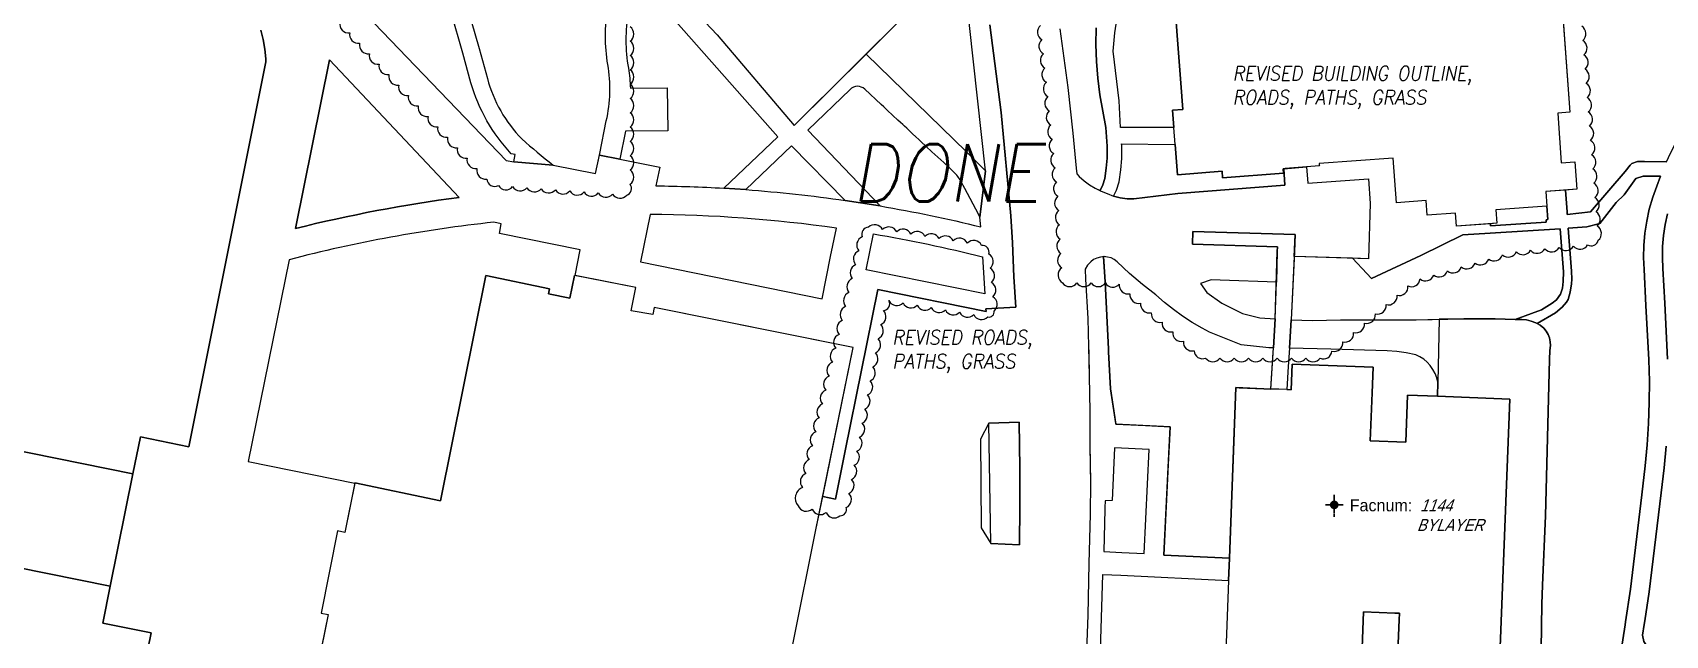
# Model space of a CAD drawing. Header units: inches. Extents: x 1273557 to 1282364, y 239587 to 246310.
# Drawn here: x 1277508 to 1278078, y 242585 to 242795 of the extents above; entities that cross this region are included whole.
import ezdxf
from ezdxf.enums import TextEntityAlignment as Align

# ---------------------------------------------------------------- set-up
doc = ezdxf.new("R2010")
doc.units = ezdxf.units.IN
doc.header["$MEASUREMENT"] = 0
doc.linetypes.add('DASHED2', pattern=[0.375, 0.25, -0.125])
doc.layers.add('BLDG-DATA', color=159, linetype='DASHED2', lineweight=30)
for name, color, linetype in [('BLDG-UW', 231, 'Continuous'), ('GRASS', 3, 'Continuous'), ('PATH', 253, 'Continuous'), ('PATH-ISLAND', 252, 'Continuous'), ('PRKG-UW', 6, 'Continuous'), ('REV-2013', 1, 'Continuous'), ('REV-ADJUDICATION-NOTES', 2, 'Continuous'), ('STREET-UW', 50, 'Continuous'), ('STREET-UW-ISLAND', 20, 'Continuous')]:
    doc.layers.add(name, color=color, linetype=linetype)
doc.styles.add('Revisions', font='simplex.shx', dxfattribs={"width": 0.9, "oblique": 10, "height": 25})
doc.styles.add('SS_LITE', font='FRABK.TTF', dxfattribs={"height": 16})

# ---------------------------------------------------------------- blocks, each defined once
blk = doc.blocks.new('*U1')
for p, q in [((-3.08, 0), (3.08, 0)), ((0, 3.55), (0, -4.2))]:
    blk.add_line(p, q)
at = {"const_width": 1.5}
blk.add_lwpolyline([(-0.75, 0, 1), (0.75, 0, 1)], format="xyb", close=True, dxfattribs=at)
at = {"layer": 'BLDG-DATA', "color": 1, "style": 'SS_LITE'}
blk.add_text('Facnum:', height=4.2, dxfattribs=at).set_placement((27.26, -2.25), align=Align.RIGHT)
at = {"layer": 'BLDG-DATA', "color": 7, "style": 'SS_LITE', "oblique": 20, "width": 0.9, "flags": 8}
for tag, p in [('FACNUM', (29.98, -2.25)), ('OBJECT', (28.84, -9.16))]:
    blk.add_attdef(tag, p, '', height=4.2, dxfattribs=at)

msp = doc.modelspace()

# ---------------------------------------------------------------- linework, layer by layer
at = {"layer": 'BLDG-UW'}
for points in [[(1278040.57, 242828.4), (1278045, 242767.46), (1278040.74, 242767.15), (1278042, 242749.85), (1278046.79, 242750.2), (1278047.49, 242740.58), (1278036.61, 242739.79), (1278036.98, 242734.65), (1278019.15, 242733.36), (1278019.48, 242728.71), (1278005.34, 242727.69), (1278005.01, 242732.27), (1277995.15, 242731.55), (1277994.78, 242736.61), (1277984.4, 242735.86), (1277983.27, 242751.44), (1277957.43, 242749.55), (1277957.47, 242749.01), (1277957.49, 242748.71), (1277945.58, 242747.8), (1277944.83, 242747.74), (1277944.95, 242746.18), (1277923.67, 242744.55), (1277923.49, 242746.87), (1277907.92, 242745.67), (1277907.11, 242756.18), (1277907.11, 242756.18), (1277906.65, 242762.19), (1277906.65, 242762.19), (1277906.19, 242768.22), (1277909.83, 242768.5), (1277909.6, 242771.52), (1277909.36, 242774.63), (1277906.1, 242817.22)], [(1277765.91, 242543.74), (1277781.6, 242621.57), (1277794.58, 242685.25), (1277764.46, 242691.29), (1277725.08, 242699.28), (1277724.59, 242696.77), (1277717.09, 242698.07), (1277718.71, 242706.21), (1277697.24, 242710.5), (1277695.61, 242702.51), (1277688.19, 242704.01), (1277688.57, 242705.82), (1277666.3, 242710.42), (1277650.49, 242631.76), (1277620.56, 242638.02), (1277616.99, 242620.62), (1277614.52, 242621.23), (1277608.71, 242592.49), (1277611.2, 242592.01), (1277607.71, 242574.66)], [(1278019.52, 242550.78), (1278023.98, 242667.28), (1277998.76, 242668.25), (1277988.32, 242668.65), (1277987.69, 242652.21), (1277975.27, 242652.69), (1277975.91, 242669.4), (1277976.26, 242678.45), (1277947.95, 242679.52), (1277947.61, 242670.52), (1277946.14, 242670.58), (1277940.51, 242670.79), (1277928.34, 242671.26), (1277926.06, 242611.64), (1277925.76, 242603.9), (1277923.85, 242554.02)], [(1277972.19, 242574.01), (1277972.91, 242592.9), (1277983.81, 242592.48), (1277985.44, 242592.42), (1277985.35, 242590.17), (1277984.72, 242573.62)]]:
    msp.add_lwpolyline(points, dxfattribs=at)
at = {"layer": 'GRASS'}
for points in [[(1277814.25, 242802.87), (1277799.14, 242787.82), (1277834.22, 242753.69), (1277840.86, 242747), (1277832.44, 242823.31), (1277828.29, 242843.22), (1277824.5, 242860.73), (1277823.69, 242864.22), (1277814.09, 242862.5), (1277822.56, 242814.36), (1277823.11, 242814.52), (1277823.59, 242811.83)], [(1277906.65, 242762.19), (1277906.6, 242762.19), (1277888, 242762.18), (1277887.54, 242771.52), (1277885.48, 242788.85), (1277886.08, 242795.26), (1277886.49, 242798.29), (1277886.19, 242799.87), (1277885.54, 242801.23), (1277884.67, 242802.26), (1277883.57, 242803.41), (1277889.39, 242811.78), (1277895.6, 242817.93), (1277899.87, 242818.44), (1277903.25, 242816.99), (1277906.1, 242817.22), (1277906.1, 242817.22), (1277909.36, 242774.63), (1277909.6, 242771.52), (1277909.83, 242768.5), (1277906.19, 242768.22)], [(1277907.11, 242756.18), (1277907.11, 242756.18), (1277907.92, 242745.67), (1277923.49, 242746.87), (1277923.67, 242744.55), (1277944.95, 242746.18), (1277944.83, 242747.74), (1277945.04, 242747.76), (1277945.44, 242741.98), (1277908.07, 242739.13), (1277892.71, 242737.21), (1277892.71, 242737.21), (1277890.3, 242737.24), (1277887.91, 242737.56), (1277885.58, 242738.17), (1277886.58, 242740.3), (1277887.52, 242743.18), (1277888.13, 242747.37), (1277888.42, 242751.29), (1277888.42, 242755.83), (1277888.38, 242756.47), (1277906.92, 242756.18)], [(1278037.31, 242730), (1278036.98, 242734.65), (1278019.15, 242733.36), (1278019.48, 242728.71), (1278017.25, 242728.55), (1278017.28, 242727.79), (1278036.74, 242729.11), (1278036.68, 242729.95)], [(1277947.66, 242695), (1277947.66, 242694.98), (1277955.11, 242694.72), (1277964.85, 242694.92), (1277970.59, 242694.94), (1277976.63, 242694.95), (1277991.29, 242694.94), (1278008, 242695.35), (1278018.89, 242695.36), (1278025.93, 242695.11), (1278035.1, 242698.44), (1278038.77, 242700.78), (1278040.36, 242701.96), (1278041.76, 242703.88), (1278042.39, 242706.06), (1278042.69, 242708.31), (1278042.72, 242711.72), (1278041.61, 242726.76), (1278017.19, 242725.26), (1278007.64, 242724.68), (1277992.92, 242717.44), (1277975.67, 242709.4), (1277974.07, 242711.1), (1277969.01, 242716.45), (1277948.73, 242717.09)], [(1277941.44, 242685.19), (1277939.84, 242685.23), (1277930.12, 242686.19), (1277919.65, 242690.36), (1277919.16, 242690.59), (1277916.52, 242692.07), (1277916.52, 242692.07), (1277913.06, 242694.04), (1277909.72, 242696.2), (1277906.48, 242698.52), (1277903.37, 242701.02), (1277900.39, 242703.68), (1277900.39, 242703.68), (1277895.73, 242707.35), (1277891.21, 242711.2), (1277886.84, 242715.24), (1277886.84, 242715.24), (1277885.84, 242716), (1277884.72, 242716.57), (1277883.5, 242716.91), (1277882.04, 242717.05), (1277882.65, 242708.23), (1277883.79, 242684.71), (1277883.84, 242683.72), (1277884.56, 242670.87), (1277886.39, 242658.52), (1277896.69, 242658.03), (1277905.31, 242657.62), (1277904.69, 242644.46), (1277903.18, 242612.75), (1277926.06, 242611.66), (1277927.26, 242643.16), (1277928.34, 242671.26), (1277929.44, 242671.22), (1277938.07, 242670.89), (1277940.53, 242670.79)], [(1277942.47, 242708.11), (1277922.79, 242708.85), (1277919.73, 242708.94), (1277916, 242707.61), (1277918.22, 242704.55), (1277923.43, 242700.73), (1277930.61, 242697.18), (1277936.65, 242695.65), (1277942.09, 242695.29), (1277942.09, 242695.29), (1277942.09, 242695.29)], [(1277998.88, 242673.16), (1277998.5, 242674.73), (1277997.93, 242676.23), (1277997.18, 242677.66), (1277996.25, 242678.97), (1277995.16, 242680.16), (1277993.93, 242681.2), (1277992.58, 242682.08), (1277991.13, 242682.78), (1277987.84, 242683.46), (1277984.51, 242683.92), (1277981.16, 242684.14), (1277961.51, 242684.72), (1277947.02, 242685.06), (1277946.61, 242678.69), (1277946.16, 242670.58), (1277947.61, 242670.52), (1277947.95, 242679.52), (1277976.26, 242678.45), (1277975.91, 242669.4), (1277975.27, 242652.69), (1277987.69, 242652.21), (1277988.32, 242668.65), (1277998.77, 242668.25)], [(1277842, 242658.8), (1277839.09, 242653.3), (1277839.34, 242622.26), (1277842.67, 242616.83)], [(1277898.03, 242649.68), (1277885.96, 242650.26), (1277885.6, 242642.45), (1277885.12, 242631.79), (1277882.62, 242631.69), (1277882.58, 242629.4), (1277882.58, 242628.8), (1277882.13, 242613.99), (1277888.46, 242613.68), (1277896.3, 242613.3)]]:
    msp.add_lwpolyline(points, close=True, dxfattribs=at)
for points in [[(1277586.9, 242840.79), (1277673.41, 242750.62), (1277676.03, 242750.11), (1277676.54, 242752.73), (1277675.14, 242753.01, -0.119901), (1277661.1, 242777.73), (1277658.26, 242788.15), (1277654.13, 242802.29), (1277651.24, 242814.52), (1277650.86, 242816.03), (1277649.74, 242820.89, 0.282312), (1277647.06, 242822.58), (1277620.02, 242822.93, -0.07825), (1277609.84, 242824.84), (1277604.24, 242829.02), (1277589.98, 242843.78), (1277587.95, 242841.81)], [(1277768.24, 242758.88), (1277725.68, 242807.24), (1277717.64, 242810.28), (1277716.07, 242802.52, 0.08724), (1277716.08, 242782.83, -0.034429), (1277716.77, 242775.89), (1277729.68, 242776.03), (1277729.84, 242761.04), (1277715.09, 242760.88), (1277713.11, 242751.07), (1277727.03, 242748.25), (1277725.71, 242741.76, -0.011931), (1277749.4, 242740.95)], [(1277611.67, 242785.8), (1277599.74, 242726.85, -0.028464), (1277657.01, 242737.75)], [(1277822.14, 242753.65), (1277820.16, 242755.49), (1277818.22, 242757.3), (1277817.53, 242757.95), (1277816.5, 242758.91), (1277815.39, 242759.95), (1277814.27, 242760.99), (1277813.33, 242761.87), (1277812.57, 242762.57), (1277811.91, 242763.19), (1277811.2, 242763.86), (1277810.23, 242764.77), (1277808.51, 242766.37), (1277806.53, 242768.21), (1277806.09, 242768.62), (1277805.3, 242769.36), (1277804.36, 242770.24), (1277798.68, 242775.54, 0.399559), (1277793.51, 242775.49), (1277778.74, 242761.17), (1277804.04, 242734.74, -0.018077), (1277839.2, 242727.43), (1277838.92, 242730.87), (1277838.37, 242731.9), (1277833.6, 242740.89), (1277832.37, 242743.21), (1277831.99, 242743.91), (1277831.17, 242745.07), (1277830.8, 242745.49), (1277830.28, 242746.07), (1277828.31, 242748.07), (1277826.28, 242749.91)], [(1277773.05, 242755.71), (1277757.16, 242740.44, -0.017531), (1277791.78, 242736.67)], [(1277666.3, 242710.42), (1277688.57, 242705.82), (1277688.19, 242704.01), (1277695.61, 242702.51), (1277697.24, 242710.5), (1277697.46, 242710.46), (1277699.25, 242719.45), (1277671.01, 242725.17), (1277671.69, 242728.54), (1277669.03, 242729.06, 0.03656), (1277597.54, 242715.97), (1277583.25, 242645.41), (1277620.53, 242637.86), (1277620.56, 242638.02), (1277650.49, 242631.76)], [(1277788.74, 242727, 0.033537), (1277723.69, 242731.78), (1277720.33, 242715.18), (1277783.75, 242702.35), (1277786.73, 242717.05)], [(1277801.68, 242724.99, -0.020006), (1277839.79, 242716.98), (1277840.66, 242704), (1277799.14, 242712.4)], [(1277924.09, 242554.01), (1277923.1, 242532.54), (1277893.5, 242512.28, -0.319413), (1277878.19, 242533.78), (1277878.7, 242539.27), (1277880.61, 242564.37), (1277881.88, 242606), (1277888.08, 242605.71), (1277925.76, 242603.92), (1277923.85, 242554.02)]]:
    msp.add_lwpolyline(points, format="xyb", close=True, dxfattribs=at)
for points in [[(1278040.83, 242824.79), (1278045, 242767.46), (1278040.74, 242767.15), (1278042, 242749.85), (1278042.01, 242749.85), (1278046.79, 242750.2), (1278047.49, 242740.58), (1278043.47, 242740.29), (1278044.03, 242732.72), (1278044.1, 242731.76), (1278052.19, 242732.68), (1278064.35, 242746.73), (1278066.09, 242749.05), (1278066.66, 242749.6), (1278068.59, 242750.23), (1278071.06, 242750.28), (1278078.75, 242750.11), (1278079.43, 242751.67), (1278081.94, 242756.7), (1278084.16, 242760.28), (1278089.7, 242769.19), (1278099.34, 242787.07), (1278109.96, 242807.29)], [(1277866.86, 242796.64), (1277869.6, 242776.16), (1277871.37, 242760.16), (1277872.49, 242747.9), (1277872.74, 242746.01), (1277873.62, 242745.08), (1277875.34, 242743.54), (1277877.19, 242742.16), (1277879.15, 242740.95), (1277880.85, 242740.1), (1277881.83, 242742.18), (1277882.53, 242744.35), (1277883.05, 242747.93), (1277883.32, 242751.48), (1277883.32, 242755.66), (1277882.89, 242762.18), (1277881.84, 242767.83), (1277880.83, 242773.6), (1277880.09, 242779.42), (1277879.62, 242785.26), (1277879.42, 242791.12), (1277879.49, 242796.99)], [(1278062.73, 242577.94), (1278064.29, 242588.34), (1278064.46, 242589.45), (1278066.2, 242600.85), (1278070.15, 242633.8), (1278071.36, 242643.93), (1278072.05, 242651.32), (1278072.52, 242658.7), (1278072.76, 242666.1), (1278072.77, 242673.5), (1278072.55, 242680.93), (1278071.59, 242699.92), (1278070.95, 242712.6), (1278070.76, 242716.68), (1278070.84, 242720.96), (1278071.2, 242725.23), (1278071.84, 242729.46), (1278072.75, 242733.65), (1278073.94, 242737.76), (1278075.34, 242741.64), (1278076.69, 242745.2), (1278070.6, 242745.13), (1278068, 242744.29), (1278063.93, 242738.65), (1278061.17, 242735.91), (1278055.49, 242728.63), (1278050.97, 242727.5), (1278044.46, 242726.94), (1278045.57, 242711.93), (1278045.68, 242709.2), (1278045.61, 242707.57), (1278045.16, 242704.58), (1278044.35, 242702.03), (1278043.8, 242701.18), (1278042.28, 242699.37), (1278040.03, 242697.45), (1278033.52, 242693.68), (1278034.58, 242693.1), (1278035.95, 242692.09), (1278036.77, 242691.04), (1278037.42, 242689.87), (1278037.88, 242688.61), (1278038.13, 242687.3), (1278038.18, 242685.96), (1278037.98, 242684.28), (1278037.94, 242681.07), (1278036.44, 242626.46), (1278035.43, 242602.26), (1278035.15, 242595.59), (1278035, 242579.86)], [(1278036.37, 242734.61), (1278036.37, 242734.61)], [(1278079.13, 242732.03), (1278078.3, 242728.27), (1278077.73, 242724.46), (1278077.4, 242720.62), (1278077.33, 242716.77), (1278077.51, 242712.92), (1278078.13, 242700.77), (1278079.12, 242681.19)], [(1278078.61, 242650.8), (1278077.89, 242643.23), (1278076.84, 242634.46), (1278072.71, 242599.96), (1278071.17, 242589.82), (1278070.96, 242588.47), (1278070.42, 242584.82), (1278070.89, 242582.57), (1278072.32, 242580.36), (1278073.88, 242578.79), (1278092.9, 242575.16)], [(1277393.23, 242630.59), (1277535.09, 242601.89), (1277532.49, 242589.03), (1277549.31, 242585.62), (1277549.31, 242585.62), (1277536.14, 242520.52), (1277525.92, 242470.01), (1277521.61, 242468.42), (1277517.22, 242466.97), (1277511.52, 242465.33), (1277507.33, 242464.29)]]:
    msp.add_lwpolyline(points, dxfattribs=at)
for points in [[(1277659.83, 242803.88), (1277663.96, 242789.76), (1277666.81, 242779.29, 0.126462), (1277678.86, 242758.14, 0.013267), (1277689.81, 242749.03), (1277704.64, 242746.03), (1277706.06, 242753.03), (1277708.37, 242764.44, 0.098169), (1277708.9, 242784.16, -0.085389), (1277708.92, 242803.97)], [(1277587.73, 242796.16), (1277588.49, 242792.85), (1277589.04, 242789.5), (1277589.39, 242786.13), (1277589.43, 242785.08), (1277562.47, 242650.63), (1277545.62, 242654.04), (1277543.01, 242641.18), (1277408.92, 242668.31, -0.122255)]]:
    msp.add_lwpolyline(points, format="xyb", dxfattribs=at)
at = {"layer": 'PATH'}
for points in [[(1277586.9, 242840.79), (1277673.41, 242750.62), (1277676.03, 242750.11), (1277689.81, 242749.03), (1277704.64, 242746.03), (1277705.95, 242752.52), (1277713.11, 242751.07), (1277727.03, 242748.25), (1277725.71, 242741.76, -0.011931), (1277749.4, 242740.95), (1277757.16, 242740.44, -0.017531), (1277791.78, 242736.67), (1277804.04, 242734.74, -0.018077), (1277839.2, 242727.43), (1277838.92, 242730.87), (1277840.86, 242747), (1277832.44, 242823.31)], [(1277732.52, 242810), (1277747.1, 242794.49), (1277774.02, 242762.8), (1277799.14, 242787.82), (1277799.14, 242787.82), (1277834.22, 242753.69), (1277840.86, 242747), (1277838.92, 242730.87), (1277838.37, 242731.9), (1277833.6, 242740.89), (1277832.37, 242743.21), (1277831.99, 242743.91), (1277831.17, 242745.07), (1277830.8, 242745.49), (1277830.28, 242746.07), (1277828.31, 242748.07), (1277826.28, 242749.91), (1277822.14, 242753.65), (1277820.16, 242755.49), (1277818.22, 242757.3), (1277817.53, 242757.95), (1277816.5, 242758.91), (1277815.39, 242759.95), (1277814.27, 242760.99), (1277813.33, 242761.87), (1277812.57, 242762.57), (1277811.91, 242763.19), (1277811.2, 242763.86), (1277810.23, 242764.77), (1277808.51, 242766.37), (1277806.53, 242768.21), (1277806.09, 242768.62), (1277805.3, 242769.36), (1277804.36, 242770.24), (1277798.68, 242775.54, 0.399559), (1277793.51, 242775.49), (1277778.74, 242761.17), (1277804.04, 242734.74), (1277791.78, 242736.67), (1277773.05, 242755.71), (1277757.16, 242740.44), (1277749.4, 242740.95), (1277768.24, 242758.88), (1277725.68, 242807.24)], [(1277659.83, 242803.88), (1277663.96, 242789.76), (1277666.81, 242779.29, 0.126462), (1277678.86, 242758.14, 0.013267), (1277689.81, 242749.03), (1277676.03, 242750.11), (1277676.54, 242752.73), (1277675.14, 242753.01, -0.119901), (1277661.1, 242777.73), (1277658.26, 242788.15), (1277654.13, 242802.29)], [(1277716.07, 242802.52, 0.08724), (1277716.08, 242782.83, -0.034429), (1277716.77, 242775.89), (1277729.68, 242776.03), (1277729.84, 242761.04), (1277715.09, 242760.88), (1277713.11, 242751.07), (1277705.95, 242752.52), (1277706.06, 242753.03), (1277708.37, 242764.44, 0.098169), (1277708.9, 242784.16, -0.085389), (1277708.92, 242803.97)], [(1277842.36, 242797.98), (1277846.29, 242767.38), (1277849.65, 242731.35), (1277850.3, 242721.82), (1277850.8, 242709.97), (1277851.42, 242699.36), (1277841.02, 242698.79), (1277841.08, 242697.84), (1277803.23, 242705.5), (1277791.83, 242649.19), (1277788.41, 242632.29), (1277783.97, 242633.19), (1277794.58, 242685.25), (1277725.08, 242699.28), (1277724.59, 242696.77), (1277717.09, 242698.07), (1277718.72, 242706.21), (1277697.46, 242710.46), (1277699.25, 242719.45), (1277671.01, 242725.17), (1277671.69, 242728.54), (1277669.03, 242729.06, 0.03656), (1277597.54, 242715.97), (1277583.25, 242645.41), (1277620.53, 242637.86), (1277616.99, 242620.62), (1277614.52, 242621.23), (1277608.71, 242592.49), (1277611.2, 242592.01), (1277607.75, 242574.86)], [(1277408.92, 242668.31), (1277543.01, 242641.18), (1277535.09, 242601.89), (1277393.23, 242630.59, 0.610415)]]:
    msp.add_lwpolyline(points, format="xyb", dxfattribs=at)
for points in [[(1277536.14, 242520.52), (1277549.31, 242585.62), (1277532.49, 242589.03), (1277535.09, 242601.89), (1277543.01, 242641.18), (1277545.62, 242654.04), (1277562.47, 242650.63), (1277589.43, 242785.08), (1277589.39, 242786.13), (1277589.04, 242789.5), (1277588.49, 242792.85), (1277587.73, 242796.16)], [(1277879.49, 242796.99), (1277879.42, 242791.12), (1277879.62, 242785.26), (1277880.09, 242779.42), (1277880.83, 242773.6), (1277881.84, 242767.83), (1277882.89, 242762.18), (1277883.32, 242755.66), (1277883.32, 242751.48), (1277883.05, 242747.93), (1277882.53, 242744.35), (1277881.83, 242742.18), (1277880.85, 242740.1), (1277881.22, 242739.91), (1277883.36, 242739.06), (1277883.36, 242739.06), (1277885.58, 242738.17), (1277886.58, 242740.3), (1277887.52, 242743.18), (1277888.13, 242747.37), (1277888.42, 242751.29), (1277888.42, 242755.83), (1277888.38, 242756.47), (1277906.92, 242756.18), (1277907.11, 242756.18), (1277906.65, 242762.19), (1277906.6, 242762.19), (1277888, 242762.18), (1277887.54, 242771.52), (1277885.48, 242788.85), (1277886.08, 242795.26), (1277886.49, 242798.29)], [(1278078.75, 242750.11), (1278071.06, 242750.28), (1278068.59, 242750.23), (1278066.66, 242749.6), (1278066.09, 242749.05), (1278064.35, 242746.73), (1278052.19, 242732.68), (1278044.1, 242731.76), (1278044.03, 242732.72), (1278043.47, 242740.29), (1278036.61, 242739.79), (1278036.98, 242734.65), (1278037.31, 242730), (1278036.68, 242729.95), (1278036.74, 242729.11), (1278017.28, 242727.79), (1278017.25, 242728.55), (1278005.34, 242727.69), (1278005.01, 242732.27), (1277995.15, 242731.55), (1277994.78, 242736.61), (1277984.4, 242735.83), (1277983.27, 242751.44), (1277957.43, 242749.55), (1277957.47, 242749.01), (1277957.49, 242748.71), (1277953, 242748.37), (1277953.45, 242742.65), (1277974.62, 242744.2), (1277975.24, 242735.64), (1277975.03, 242727.91), (1277974.87, 242723.9), (1277974.6, 242716.28), (1277969.01, 242716.45), (1277974.07, 242711.1), (1277975.67, 242709.4), (1277992.92, 242717.44), (1278007.64, 242724.68), (1278017.19, 242725.26), (1278041.61, 242726.76), (1278042.72, 242711.72), (1278042.69, 242708.31), (1278042.39, 242706.06), (1278041.76, 242703.88), (1278040.36, 242701.96), (1278038.77, 242700.78), (1278035.1, 242698.44), (1278025.93, 242695.11), (1278026.48, 242695.09), (1278028.18, 242695.13), (1278029.86, 242694.95), (1278031.51, 242694.54), (1278033.1, 242693.92), (1278033.52, 242693.68), (1278040.03, 242697.45), (1278042.28, 242699.37), (1278043.8, 242701.18), (1278044.35, 242702.03), (1278045.16, 242704.58), (1278045.61, 242707.57), (1278045.68, 242709.2), (1278045.57, 242711.93), (1278044.46, 242726.94), (1278050.97, 242727.5), (1278055.49, 242728.63), (1278061.17, 242735.91), (1278063.93, 242738.65), (1278068, 242744.29), (1278070.6, 242745.13), (1278076.69, 242745.2), (1278075.34, 242741.64), (1278073.94, 242737.76), (1278072.75, 242733.65), (1278071.84, 242729.46), (1278071.2, 242725.23), (1278070.84, 242720.96), (1278070.76, 242716.68), (1278070.95, 242712.6), (1278071.59, 242699.92), (1278072.55, 242680.93), (1278072.77, 242673.5), (1278072.76, 242666.1), (1278072.52, 242658.7), (1278072.05, 242651.32), (1278071.36, 242643.93), (1278070.15, 242633.8), (1278066.2, 242600.85), (1278064.46, 242589.45), (1278064.29, 242588.34), (1278062.73, 242577.94)], [(1278079.12, 242681.19), (1278078.13, 242700.77), (1278077.51, 242712.92), (1278077.33, 242716.77), (1278077.4, 242720.62), (1278077.73, 242724.46), (1278078.3, 242728.27), (1278079.13, 242732.03)], [(1277880.61, 242564.37), (1277881.88, 242606), (1277888.08, 242605.71), (1277925.76, 242603.92), (1277926.06, 242611.66), (1277903.18, 242612.75), (1277905.31, 242657.62), (1277886.35, 242658.52), (1277886.36, 242658.72), (1277884.56, 242670.87), (1277883.84, 242683.72), (1277883.79, 242684.71), (1277882.65, 242708.23), (1277882.05, 242717.01), (1277880.99, 242716.91), (1277879.77, 242716.56), (1277878.63, 242716), (1277877.62, 242715.23), (1277877.62, 242715.23), (1277876.47, 242714), (1277875.61, 242712.65), (1277875.61, 242712.65), (1277875.78, 242709.14), (1277876.54, 242695.48), (1277876.88, 242685.64), (1277876.92, 242683.46), (1277877.05, 242675.22), (1277877.25, 242662.98), (1277877.31, 242651.41), (1277877.42, 242643.6), (1277877.5, 242638.26), (1277877.4, 242627.02), (1277876.99, 242609.84), (1277876.64, 242591.74), (1277876.07, 242576.05)], [(1278092.9, 242575.16), (1278073.88, 242578.79), (1278072.32, 242580.36), (1278070.89, 242582.57), (1278070.42, 242584.82), (1278070.96, 242588.47), (1278071.17, 242589.82), (1278072.71, 242599.96), (1278076.84, 242634.46), (1278077.89, 242643.23), (1278078.61, 242650.8)], [(1277984.72, 242573.62), (1277985.35, 242590.17), (1277985.44, 242592.42), (1277983.81, 242592.48), (1277972.91, 242592.9), (1277972.19, 242574.01)]]:
    msp.add_lwpolyline(points, dxfattribs=at)
msp.add_lwpolyline([(1277942.09, 242695.29), (1277942.79, 242718.83), (1277942.88, 242720.44), (1277913.16, 242721.42), (1277913.32, 242725.87), (1277948.98, 242724.75), (1277948.79, 242718.72), (1277947.66, 242694.98), (1277947.02, 242685.06), (1277946.61, 242678.69), (1277946.16, 242670.59), (1277940.53, 242670.8), (1277941.23, 242681.85), (1277941.44, 242685.19)], close=True, dxfattribs=at)
msp.add_lwpolyline([(1277852.58, 242659.19, -0.009468), (1277852.7, 242616.32), (1277842.67, 242616.83), (1277842, 242658.8), (1277852.58, 242659.19)], format="xyb", close=True, dxfattribs=at)
at = {"layer": 'PATH-ISLAND'}
for points in [[(1277599.74, 242726.85), (1277611.67, 242785.8), (1277657.01, 242737.75, 0.028464)], [(1277801.68, 242724.99, -0.020006), (1277839.79, 242716.98), (1277840.66, 242704), (1277799.14, 242712.4)]]:
    msp.add_lwpolyline(points, format="xyb", close=True, dxfattribs=at)
msp.add_lwpolyline([(1277788.74, 242727, 0.033537), (1277723.69, 242731.78), (1277720.33, 242715.18), (1277783.75, 242702.35), (1277786.73, 242717.05), (1277788.74, 242727)], format="xyb", dxfattribs=at)
msp.add_lwpolyline([(1277898.03, 242649.68), (1277885.96, 242650.26), (1277885.6, 242642.45), (1277885.12, 242631.79), (1277882.62, 242631.69), (1277882.58, 242629.4), (1277882.58, 242628.8), (1277882.13, 242613.99), (1277888.46, 242613.68), (1277896.3, 242613.3)], close=True, dxfattribs=at)
at = {"layer": 'PRKG-UW'}
for points in [[(1277732.52, 242810), (1277747.1, 242794.49), (1277774.02, 242762.8), (1277814.25, 242802.87)], [(1278035, 242579.86), (1278035.15, 242595.59), (1278035.43, 242602.26), (1278036.44, 242626.46), (1278037.94, 242681.07), (1278037.98, 242684.28), (1278038.18, 242685.96), (1278038.13, 242687.3), (1278037.88, 242688.61), (1278037.42, 242689.87), (1278036.77, 242691.04), (1278035.95, 242692.09), (1278034.58, 242693.1), (1278033.1, 242693.92), (1278031.51, 242694.54), (1278029.86, 242694.95), (1278028.18, 242695.13), (1278026.48, 242695.09), (1278025.93, 242695.11), (1278018.89, 242695.36), (1278008, 242695.35), (1277999.37, 242695.14), (1277998.88, 242673.16), (1277998.77, 242668.25), (1278023.98, 242667.28), (1278019.52, 242550.78)]]:
    msp.add_lwpolyline(points, dxfattribs=at)
at = {"layer": 'REV-2013'}
for points in [[(1277615.33, 242798.89, 0.520567), (1277618.75, 242795.24, 0.520567), (1277622.17, 242791.59, 0.520567), (1277625.59, 242787.95, 0.520567), (1277629, 242784.3, 0.520567), (1277632.42, 242780.65, 0.520567), (1277635.84, 242777, 0.520567), (1277639.26, 242773.35, 0.520567), (1277642.67, 242769.7, 0.520567), (1277646.09, 242766.05, 0.520567), (1277649.51, 242762.4, 0.520567), (1277652.93, 242758.75, 0.520567), (1277656.34, 242755.1, 0.520567), (1277659.76, 242751.45, 0.520567), (1277663.18, 242747.8, 0.520567), (1277666.6, 242744.15, 0.520567), (1277670.67, 242741.86, 0.520567), (1277675.65, 242741.49, 0.520567), (1277680.64, 242741.12, 0.520567), (1277685.63, 242740.76, 0.520567), (1277690.61, 242740.39, 0.520567), (1277695.6, 242740.02, 0.520567), (1277700.58, 242739.65, 0.520567), (1277705.57, 242739.28, 0.520567), (1277710.56, 242738.91, 0.520567), (1277715.54, 242738.54, 0.520567), (1277716.69, 242742.31, 0.520567), (1277716.69, 242747.31, 0.520567), (1277716.69, 242752.31, 0.520567), (1277716.69, 242757.31, 0.520567), (1277716.69, 242762.31, 0.520567), (1277716.69, 242767.31, 0.520567), (1277716.69, 242772.31, 0.520567), (1277716.69, 242777.31, 0.520567), (1277716.69, 242782.31, 0.520567), (1277716.69, 242787.31, 0.520567), (1277716.69, 242792.31, 0.520567), (1277716.69, 242797.31, 0.520567)], [(1277860.04, 242797.83, 0.520567), (1277860.56, 242792.86, 0.520567), (1277861.07, 242787.88, 0.520567), (1277861.58, 242782.91, 0.520567), (1277862.1, 242777.94, 0.520567), (1277862.61, 242772.96, 0.520567), (1277863.13, 242767.99, 0.520567), (1277863.64, 242763.02, 0.520567), (1277864.16, 242758.04, 0.520567), (1277864.67, 242753.07, 0.520567), (1277865.18, 242748.1, 0.520567), (1277865.7, 242743.12, 0.520567), (1277866.15, 242738.14, 0.520567), (1277866.41, 242733.15, 0.520567), (1277866.68, 242728.16, 0.520567), (1277866.94, 242723.16, 0.520567), (1277867.2, 242718.17, 0.520567), (1277867.47, 242713.18, 0.520567), (1277867.75, 242707.87, 0.520567), (1277872.75, 242707.87, 0.520567), (1277877.75, 242707.87, 0.520567), (1277882.75, 242707.87, 0.520567), (1277887.57, 242707.41, 0.520567), (1277891.31, 242704.09, 0.520567), (1277895.05, 242700.77, 0.520567), (1277898.78, 242697.44, 0.520567), (1277902.52, 242694.12, 0.520567), (1277906.25, 242690.8, 0.520567), (1277909.99, 242687.48, 0.520567), (1277913.73, 242684.15, 0.520567), (1277917.75, 242681.59, 0.520567), (1277922.75, 242681.59, 0.520567), (1277927.75, 242681.59, 0.520567), (1277932.75, 242681.59, 0.520567), (1277937.75, 242681.59, 0.520567), (1277942.75, 242681.59, 0.520567), (1277947.75, 242681.59, 0.520567), (1277952.75, 242681.59, 0.520567), (1277957.75, 242681.59, 0.520567), (1277961.87, 242683.99, 0.520567), (1277965.66, 242687.25, 0.520567), (1277969.45, 242690.5, 0.520567), (1277973.25, 242693.76, 0.520567), (1277977.04, 242697.02, 0.520567), (1277980.84, 242700.27, 0.520567), (1277984.63, 242703.53, 0.520567), (1277988.43, 242706.79, 0.520567), (1277992.66, 242709.23, 0.520567), (1277997.46, 242710.62, 0.520567), (1278002.26, 242712.02, 0.520567), (1278007.06, 242713.42, 0.520567), (1278011.86, 242714.81, 0.520567), (1278016.66, 242716.21, 0.520567), (1278021.47, 242717.61, 0.520567), (1278026.31, 242718.77, 0.520567), (1278031.29, 242719.26, 0.520567), (1278036.26, 242719.74, 0.520567), (1278041.24, 242720.23, 0.520567), (1278046.22, 242720.71, 0.520567), (1278051.19, 242721.2, 0.520567), (1278054.91, 242722.74, 0.520567), (1278054.53, 242727.73, 0.520567), (1278054.14, 242732.71, 0.520567), (1278053.76, 242737.7, 0.520567), (1278053.37, 242742.68, 0.520567), (1278052.98, 242747.67, 0.520567), (1278052.6, 242752.65, 0.520567), (1278052.21, 242757.64, 0.520567), (1278051.83, 242762.62, 0.520567), (1278051.44, 242767.61, 0.520567), (1278051.06, 242772.59, 0.520567), (1278050.67, 242777.58, 0.520567), (1278050.29, 242782.56, 0.520567), (1278049.9, 242787.55, 0.520567), (1278049.52, 242792.53, 0.520567), (1278049.13, 242797.52, 0.520567)]]:
    msp.add_lwpolyline(points, format="xyb", dxfattribs=at)
msp.add_lwpolyline([(1277775.41, 242630.02, 0.520567), (1277780.27, 242628.84, 0.520567), (1277785.13, 242627.67, 0.520567), (1277789.99, 242626.5, 0.520567), (1277792.22, 242629.4, 0.520567), (1277793.15, 242634.31, 0.520567), (1277794.07, 242639.22, 0.520567), (1277795, 242644.14, 0.520567), (1277795.93, 242649.05, 0.520567), (1277796.86, 242653.96, 0.520567), (1277797.78, 242658.88, 0.520567), (1277798.71, 242663.79, 0.520567), (1277799.64, 242668.7, 0.520567), (1277800.56, 242673.62, 0.520567), (1277801.49, 242678.53, 0.520567), (1277802.42, 242683.44, 0.520567), (1277803.35, 242688.36, 0.520567), (1277804.27, 242693.27, 0.520567), (1277805.2, 242698.18, 0.520567), (1277807.12, 242701.67, 0.520567), (1277812.06, 242700.85, 0.520567), (1277816.99, 242700.04, 0.520567), (1277821.92, 242699.22, 0.520567), (1277826.86, 242698.4, 0.520567), (1277831.79, 242697.59, 0.520567), (1277836.72, 242696.77, 0.520567), (1277841.65, 242695.95, 0.520567), (1277843.88, 242698.04, 0.520567), (1277843.42, 242703.02, 0.520567), (1277842.95, 242708, 0.520567), (1277842.49, 242712.98, 0.520567), (1277842.02, 242717.95, 0.520567), (1277839.46, 242720.97, 0.520567), (1277834.52, 242721.76, 0.520567), (1277829.59, 242722.55, 0.520567), (1277824.65, 242723.34, 0.520567), (1277819.71, 242724.12, 0.520567), (1277814.77, 242724.91, 0.520567), (1277809.84, 242725.7, 0.520567), (1277804.9, 242726.49, 0.520567), (1277799.96, 242727.28, 0.520567), (1277797.78, 242723.94, 0.520567), (1277796.63, 242719.07, 0.520567), (1277795.47, 242714.21, 0.520567), (1277794.31, 242709.35, 0.520567), (1277793.15, 242704.48, 0.520567), (1277791.99, 242699.62, 0.520567), (1277790.83, 242694.76, 0.520567), (1277789.67, 242689.89, 0.520567), (1277788.52, 242685.03, 0.520567), (1277787.36, 242680.16, 0.520567), (1277786.2, 242675.3, 0.520567), (1277785.04, 242670.44, 0.520567), (1277783.88, 242665.57, 0.520567), (1277782.72, 242660.71, 0.520567), (1277781.56, 242655.84, 0.520567), (1277780.4, 242650.98, 0.520567), (1277779.25, 242646.12, 0.520567), (1277778.09, 242641.25, 0.520567), (1277776.93, 242636.39, 0.520567)], format="xyb", close=True, dxfattribs=at)
msp.add_lwpolyline([(1277948.73, 242717.09), (1277948.71, 242717.1)], dxfattribs=at)
at = {"layer": 'STREET-UW'}
for points in [[(1277765.91, 242543.74), (1277781.6, 242621.57), (1277783.97, 242633.19), (1277788.41, 242632.29), (1277791.83, 242649.19), (1277803.23, 242705.5), (1277841.08, 242697.84), (1277841.02, 242698.79), (1277851.42, 242699.36), (1277850.8, 242709.97), (1277850.3, 242721.82), (1277849.65, 242731.35), (1277846.29, 242767.38), (1277842.36, 242797.98)], [(1277866.86, 242796.64), (1277869.6, 242776.16), (1277871.37, 242760.16), (1277872.49, 242747.9), (1277872.74, 242746.01), (1277873.62, 242745.08), (1277875.34, 242743.54), (1277877.19, 242742.16), (1277879.15, 242740.95), (1277881.22, 242739.91), (1277883.36, 242739.06), (1277883.36, 242739.06), (1277885.58, 242738.17), (1277887.91, 242737.56), (1277890.3, 242737.24), (1277892.71, 242737.21), (1277892.71, 242737.21), (1277908.07, 242739.13), (1277945.44, 242741.98), (1277945.04, 242747.76), (1277953, 242748.37), (1277953.45, 242742.65), (1277974.62, 242744.2), (1277975.24, 242735.64), (1277975.03, 242727.91), (1277974.87, 242723.9), (1277974.6, 242716.28), (1277948.73, 242717.09), (1277948.98, 242724.75), (1277913.32, 242725.87), (1277913.16, 242721.42), (1277942.88, 242720.44), (1277942.8, 242718.98), (1277942.47, 242708.11), (1277922.79, 242708.85), (1277919.73, 242708.94), (1277916, 242707.61), (1277918.22, 242704.55), (1277923.43, 242700.73), (1277930.61, 242697.18), (1277936.65, 242695.65), (1277942.09, 242695.29), (1277942.09, 242695.29), (1277941.44, 242685.19), (1277939.84, 242685.23), (1277930.12, 242686.19), (1277919.65, 242690.36), (1277919.16, 242690.59), (1277916.52, 242692.07), (1277916.52, 242692.07), (1277913.06, 242694.04), (1277909.72, 242696.2), (1277906.48, 242698.52), (1277903.37, 242701.02), (1277900.39, 242703.68), (1277900.39, 242703.68), (1277895.73, 242707.35), (1277891.21, 242711.2), (1277886.84, 242715.24), (1277886.84, 242715.24), (1277885.84, 242716), (1277884.72, 242716.57), (1277883.5, 242716.91), (1277882.25, 242717.03), (1277880.99, 242716.91), (1277879.77, 242716.56), (1277878.63, 242716), (1277877.62, 242715.23), (1277877.62, 242715.23), (1277876.47, 242714), (1277875.61, 242712.65), (1277875.78, 242709.14), (1277876.54, 242695.48), (1277876.88, 242685.64), (1277877.05, 242675.22), (1277877.25, 242662.98), (1277877.31, 242651.41), (1277877.5, 242638.26), (1277877.4, 242627.02), (1277876.99, 242609.84), (1277876.64, 242591.74), (1277876.07, 242576.05)]]:
    msp.add_lwpolyline(points, dxfattribs=at)
msp.add_lwpolyline([(1277947.66, 242694.98), (1277947.66, 242694.98), (1277955.11, 242694.72), (1277964.85, 242694.92), (1277970.59, 242694.94), (1277976.63, 242694.95), (1277991.29, 242694.94), (1277999.37, 242695.14), (1277998.88, 242673.16), (1277998.5, 242674.73), (1277997.93, 242676.23), (1277997.18, 242677.66), (1277996.25, 242678.97), (1277995.16, 242680.16), (1277993.93, 242681.2), (1277992.58, 242682.08), (1277991.13, 242682.78), (1277987.84, 242683.46), (1277984.51, 242683.92), (1277981.16, 242684.14), (1277961.51, 242684.72), (1277947.02, 242685.06)], close=True, dxfattribs=at)
at = {"layer": 'STREET-UW-ISLAND'}
msp.add_lwpolyline([(1277852.58, 242659.19), (1277842, 242658.8), (1277839.09, 242653.3), (1277839.34, 242622.26), (1277842.67, 242616.83), (1277852.7, 242616.32, 0.009468)], format="xyb", close=True, dxfattribs=at)

# ---------------------------------------------------------------- block references
at = {"layer": 'BLDG-DATA'}
ref = msp.add_blockref('*U1', (1277962.68, 242630.31), dxfattribs=at)
ref.add_attrib('FACNUM', '1144', (1277992.66, 242628.06), dxfattribs={"color": 7, "height": 4.2, "style": 'SS_LITE', "oblique": 20, "width": 0.9})
ref.add_attrib('OBJECT', 'BYLAYER', (1277991.52, 242621.15), dxfattribs={"color": 7, "height": 4.2, "style": 'SS_LITE', "oblique": 20, "width": 0.9})

# ---------------------------------------------------------------- texts
at = {"layer": 'REV-2013', "char_height": 5, "attachment_point": 1, "style": 'Revisions'}
for s, insert in [('REVISED BUILDING OUTLINE,\\PROADS, PATHS, GRASS', (1277927.18, 242783.56)), ('REVISED ROADS,\\PPATHS, GRASS', (1277808.29, 242691.34))]:
    msp.add_mtext(s, dxfattribs=dict(at, insert=insert))
at = {"layer": 'REV-ADJUDICATION-NOTES', "style": 'Revisions', "oblique": 10, "width": 0.913884}
msp.add_text('DONE', height=20, dxfattribs=at).set_placement((1277794.19, 242736.32, 255.58))

doc.saveas('drawing.dxf')
